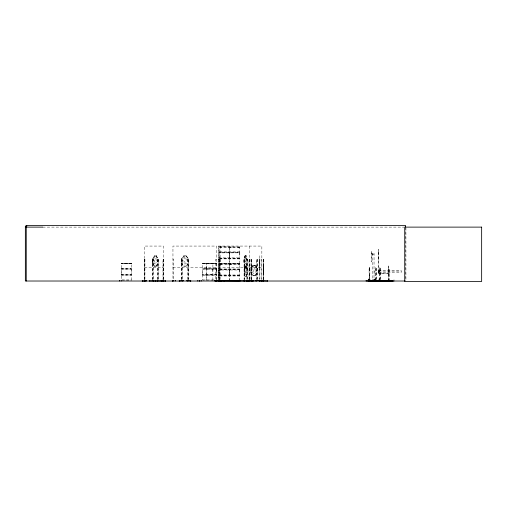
<?xml version="1.0" encoding="UTF-8"?>
<svg xmlns="http://www.w3.org/2000/svg" width="507" height="507" viewBox="0 0 507 507"><rect width="100%" height="100%" fill="white"/><g stroke="black" fill="none" stroke-linecap="round" stroke-linejoin="round"><path stroke-width="0.38" stroke-dasharray="2.54 1.9" d="M121.293 271.796L121.293 274.325L121.274 263.26L131.566 263.367L121.205 263.323M131.446 271.796L131.446 263.26M202.718 271.796L202.718 274.325L202.629 263.291L216.819 263.367M206.571 274.325L206.571 269.274L206.577 279.978M212.87 271.796L212.908 263.475M216.717 271.796L216.812 268.64L202.648 268.615M219.62 272.481L219.62 280.663M219.62 255.376L219.55 258.164M229.525 275.238L229.582 272.481M229.576 274.971L229.582 255.376M229.772 272.481L229.779 258.881M229.772 255.376L229.772 246.839M239.735 272.481L239.83 252.505M239.735 255.376L239.735 252.854L219.607 252.879L219.607 257.873L239.748 257.873M263.241 266.492L263.222 270.542L263.317 264.21L263.241 267.487M263.209 274.553L263.234 270.269M369.641 280.194L369.844 273.21L369.749 280.194M369.102 279.129C368 279.725 369.077 278.787 369.286 279.528M368.944 279.313L369.223 279.129M368.703 279.37L369.204 279.427M368.519 279.256L368.64 279.287M368.64 279.3L369.058 279.313M376.181 279.42L376.352 273.21A1.813 0.919 -90 0 0 376.162 270.358L376.162 268.399A0.906 0.463 -90 0 0 375.7 267.493L375.801 267.493A0.906 0.463 -90 0 1 376.257 268.399L376.257 270.358A1.813 0.919 -90 0 1 376.454 273.21L376.283 279.42M380.497 279.42L380.662 273.21A1.813 0.919 -90 0 0 380.472 270.358L380.472 268.399A0.906 0.463 -90 0 0 380.016 267.493L380.111 267.493A0.906 0.463 -90 0 1 380.573 268.399L380.573 270.358A1.813 0.919 -90 0 1 380.763 273.21L380.592 279.42M368.088 279.313L369.362 279.23M369.527 267.493C368.291 278.324 369.571 260.306 369.749 270.358A1.813 0.45 -90 0 1 369.844 273.21M131.459 280.118L131.446 274.325L121.287 274.293L121.293 279.984M216.717 279.984L216.819 274.667L202.629 274.642L202.705 274.293L216.73 274.293L216.736 269.211M219.62 251.903L219.601 246.839L239.805 247.048M239.817 269.325L219.512 269.369L219.493 258.348M219.62 269.008L239.748 268.976M229.779 252.879L229.772 258.849M239.735 258.881L219.62 258.881M239.735 280.663L239.748 269.984L219.607 269.984L219.607 274.971L239.735 275.003M212.877 280.118L212.877 269.299M229.582 280.663L229.494 275.32M374.8 279.471L375.693 279.313L375.193 279.401M374.876 279.091L375.186 279.313L374.8 279.344M375.636 279.471C374.857 278.654 375.497 279.896 375.63 279.123M375.573 279.446L375.674 279.205M378.881 279.313L379.946 279.471L379.692 279.224M379.109 279.471L379.623 279.313M379.033 279.338L379.762 279.256M206.564 269.242L206.495 263.304M375.598 279.199L375.155 279.123M379.965 279.427L379.686 279.129L379.882 279.446M388.552 265.845L388.552 269.471L388.723 265.845M206.564 268.387L206.577 263.272M379.464 279.123L379.528 279.414M379.521 279.49L379.914 279.287L379.426 279.256M368.995 279.18L369.014 279.503M219.601 263.938L239.735 263.938M229.563 247.061L229.595 247.365M374.806 279.382L374.977 279.097M369.362 279.401L368.107 279.37M244.628 269.806L245.147 266.416M374.521 279.287L375.668 279.23M219.607 252.023L219.62 252.854M202.635 274.642L202.705 280.118L215.247 280.118M219.512 269.369L219.62 269.952M245.084 255.801L243.981 259.273L244.025 262.696L245.001 266.143L246.161 266.143C247.701 262.854 247.384 259.185 246.079 255.801M245.103 255.889L244.063 259.273L244.07 279.465M244.108 269.806L245.128 266.327L246.288 266.327L247.308 269.806M245.23 276.581L244.19 273.191L244.19 269.806L245.211 266.327M246.079 266.143L247.188 262.664M246.187 276.581L247.232 273.191L247.264 269.775M246.206 276.67L247.232 273.191M121.186 274.693L131.535 274.642M219.512 252.271L239.862 252.378L219.55 252.562M219.512 258.272L239.805 258.196M239.792 269.718L219.55 269.661M216.812 268.957L202.648 268.983M216.812 274.959L202.648 274.978M121.205 268.64L131.528 268.647M131.516 268.983L121.224 268.983M131.522 274.984L121.224 274.978M219.531 275.32L239.805 275.295M239.805 258.557L219.518 258.513M228.48 247.359L229.373 247.359M228.48 264.458L229.373 264.458M238.448 247.359L239.336 247.359M238.448 264.458L239.336 264.458M156.314 266.143L154.299 266.143L152.373 262.696L152.373 259.242L154.362 255.801M154.388 255.889L152.499 259.273L152.518 279.465M156.219 266.055L158.171 262.664L158.235 259.242L156.314 255.801L154.299 255.801M156.251 266.143L158.108 262.664M220.095 247.359L221.673 247.359M230.058 247.359L231.642 247.359M220.095 264.458L221.673 264.458M230.058 264.458L231.642 264.458M250.889 272.094L250.838 268.647L252.98 265.199L255.211 265.199M250.908 268.672L253.037 265.199M253.069 265.288L250.838 268.647M255.122 275.453L257.283 272.063M255.154 275.542C258.171 272.696 258.171 268.045 255.154 265.199M186.215 266.143L183.692 266.143L181.246 262.696L181.246 259.242L183.73 255.801L186.215 255.801L188.655 259.242L188.68 279.465M181.322 259.273L183.768 255.889M186.17 266.143L188.655 262.696L186.132 266.055L183.73 266.055M202.661 263.291L216.819 263.348M216.711 263.272L216.787 268.615M219.62 263.894L239.805 263.951M216.717 263.779L202.718 263.779L216.698 263.779M202.737 279.984L215.234 279.984M239.729 263.577L219.632 263.558L239.735 263.564L239.735 264.458L219.639 264.458M239.729 247.365L239.735 246.839L239.805 252.194M229.582 263.564L229.608 264.458M239.716 247.359L219.632 247.365M219.632 246.852L239.773 247.036M131.465 263.482L121.23 263.463M216.736 263.482L202.661 263.45M157.595 259.242L157.639 279.465M187.888 259.007L188.68 259.273M42.772 227.117L403.933 227.117M378.33 251.149L378.704 251.199M219.607 251.878L239.748 251.878M371.707 253.728L372.36 253.728M371.707 253.956L372.36 253.956M374.058 254.748L372.36 254.748L372.36 253.329L374.058 253.329L374.001 280.567M245.001 255.801L246.161 255.801L247.188 259.273M259.47 255.801L259.47 279.465M156.283 255.889L154.324 255.889L153.38 259.273L153.38 261.859L154.648 263.913L155.909 263.913L157.157 261.859L157.157 259.273L156.219 255.889M246.142 255.889L245.02 255.889L244.501 259.273L244.501 261.859L245.198 263.913L245.895 263.913L246.579 261.859L246.06 255.889M155.643 256.333L154.946 256.333L154.337 259.273L154.337 260.788L154.946 262.132L155.579 262.132L156.219 260.788L155.579 256.333M245.794 256.333L245.363 256.333L245.027 259.273L245.363 262.132L246.066 260.788L245.711 256.333M182.013 259.242L182.045 279.465M187.888 259.242L187.894 279.465M144.482 259.273L144.939 259.273L144.939 279.452M152.373 259.242L153.234 259.273L153.234 281.017M157.55 259.273L158.361 259.273L158.361 279.465M172.95 259.273L173.692 259.273L173.692 279.452M181.246 259.242L182.165 259.273L182.165 279.465M216.438 259.273L215.703 259.273L215.703 279.452M218.365 259.273L219.506 259.273L219.506 279.452M220.114 259.273L219.823 279.452M259.381 259.242L259.755 259.273L259.755 281.017M261.853 259.273L261.111 259.273L261.111 279.452M378.361 259.559L378.273 249.305L378.317 272.937L378.704 272.937L378.666 251.149M152.373 262.696L154.388 266.055M181.246 262.696L183.768 266.055M255.179 265.288L253.012 265.288L251.96 268.672L251.96 271.258L253.373 273.311L254.78 273.311L256.168 271.258L256.168 268.672L255.122 265.288L257.283 268.672M254.463 265.731L253.703 265.731L253.025 268.672L253.025 270.193L253.703 271.53L254.406 271.53L255.122 270.193L254.406 265.731M154.324 266.055L156.283 266.055M245.02 266.055L246.142 266.055M245.92 266.859L245.489 266.859L245.154 269.806L245.489 272.658L246.193 271.321L245.838 266.859M263.19 267.658L263.317 264.21M144.482 267.804L163.311 267.804M172.95 267.804L216.438 267.804M218.365 267.804L261.853 267.804M121.287 268.298L131.446 268.323M202.705 268.298L216.73 268.298M369.419 267.493L369.749 268.399M375.243 280.194L375.053 273.21A1.813 0.919 -90 0 1 375.243 270.358L375.338 268.399A0.906 0.463 -90 0 1 375.801 267.493M379.553 280.194L379.363 273.21A1.813 0.919 -90 0 1 379.553 270.358L379.648 268.399A0.906 0.463 -90 0 1 380.111 267.493M121.293 269.274L131.459 269.299L131.446 274.293M202.718 269.274L216.73 269.299M259.381 269.287L259.292 258.938M388.058 269.578L389.446 269.806L388.058 269.806L388.083 269.471L389.103 269.578M247.346 269.775L246.206 266.327M218.384 270.149L218.669 279.123M369.749 270.358L369.641 268.399M375.243 270.358L375.338 268.399M379.553 270.358L379.648 268.399M378.735 270.972L401.386 270.972M378.735 271.163L378.285 271.163L378.285 272.975L378.735 272.975M378.735 271.391L379.642 271.391L379.642 273.653M378.735 272.297L401.386 272.297L401.386 270.934L378.735 270.934L378.735 273.653L389.61 273.622L389.61 273.203L378.735 273.235M378.285 272.519L378.735 272.519M378.317 272.557L378.704 272.557M244.19 273.191L245.211 276.67M369.305 270.358A1.813 0.45 -90 0 0 369.21 273.21L369.191 280.194M375.053 273.21L375.148 273.21A1.813 0.919 -90 0 1 375.338 270.358M121.287 275.301L131.459 275.301M202.705 275.301L216.73 275.301M253.012 275.453L255.179 275.453M255.211 275.542L252.98 275.542L250.838 272.094L253.069 275.453M239.817 275.631L219.55 275.656M219.607 275.979L239.748 275.979M245.128 276.67L246.288 276.67M374.667 279.002L375.199 279.002M378.976 279.002L379.509 279.002M379.306 279.129L379.87 279.18M372.36 279.205L374.058 279.205M374.54 279.37L375.693 279.313M378.856 279.37L379.977 279.256M368.152 279.832L370.268 279.832L370.268 280.777M121.991 279.984L131.433 279.997M121.959 280.118L131.465 280.118M186.17 255.801L188.579 259.273L188.553 279.465M250.908 272.063L253.037 275.542M156.251 255.801L158.171 259.273L158.159 279.465M154.362 266.143L152.436 262.664L152.436 259.242M246.858 259.058L247.441 259.273L247.441 279.465M244.628 272.392L245.325 274.439L246.015 274.439L246.706 272.392L246.187 266.416M245.084 266.143L243.943 262.696L243.943 259.242L244.621 259.273L244.621 281.017M379.648 280.194L379.458 273.21A1.813 0.919 -90 0 1 379.648 270.358M375.148 273.21L375.338 280.194M369.21 273.21L369.305 280.194M263.203 270.269L263.215 272.322M263.285 271.074L263.298 274.553M405.93 227.897L405.93 281.017M405.619 227.117L405.619 281.017M393.996 279.693L393.996 280.986M389.205 281.017L389.237 270.599L388.787 270.599L388.818 281.017M388.92 269.806L388.92 281.017M388.577 269.806L388.577 281.017M372.411 253.386L372.411 280.567M369.597 279.832L369.597 280.777M368.716 280.06L368.716 279.002L368.386 279.002L368.386 280.06M368.513 279.002L368.589 280.06M263.615 279.465L263.615 259.273L263.285 259.273L263.285 279.465M263.57 259.273L263.564 279.465M263.336 259.273L263.329 281.017M261.853 280.225L261.853 246.066L218.365 246.066L218.384 279.845M259.261 261.219L259.261 266.6M257.442 279.465L257.442 259.273L256.688 259.273L256.688 279.465M257.271 259.273L257.271 279.465M256.865 259.273L256.865 279.465M251.732 281.017L251.732 259.273L250.978 259.273L250.978 279.465M251.561 259.273L251.561 279.465M251.155 259.273L251.155 279.465M249.736 279.452L249.736 259.273L249.019 259.273L249.019 279.452M249.533 246.066L249.533 279.452M249.222 259.273L249.222 279.452M247.22 259.242L247.15 279.465M246.89 259.273L246.89 279.465M244.33 259.273L244.355 279.465M229.779 269.984L229.772 280.663M229.576 246.865L229.576 257.873M220.108 246.066L220.114 279.452M219.303 259.273L219.303 279.452M219.1 259.273L219.1 279.452M218.986 259.273L218.986 279.452M218.79 246.066L218.79 279.452M216.438 279.452L216.438 246.066L172.95 246.066L172.957 280.225M206.558 275.301L206.558 280.118M188.021 259.273L188.021 281.017M181.506 259.273L181.506 279.465M181.379 259.273L181.379 279.465M163.45 279.452L163.45 259.273L162.994 259.273L162.994 279.452M163.311 279.452L163.311 246.066L144.482 246.066L144.482 279.452M163.134 259.273L163.134 279.452M157.842 259.273L157.842 279.465M153.038 259.273L153.038 279.465M152.715 259.273L152.715 279.465M144.799 259.273L144.799 279.452M144.622 259.273L144.622 279.452M379.553 268.399A0.906 0.463 -90 0 1 380.016 267.493M375.243 268.399A0.906 0.463 -90 0 1 375.7 267.493M184.542 256.333L183.724 260.788L184.542 262.132L185.347 262.132L186.126 260.788L186.126 259.273L185.347 256.333L184.542 256.333M183.73 255.889L182.539 259.273L182.539 261.859L184.123 263.913L185.727 263.913L187.337 261.859L187.337 259.273L186.132 255.889L183.73 255.889M131.446 263.779L121.306 263.786L131.433 263.767M371.707 251.123L371.536 261.992L371.707 251.123"/><path stroke-width="0.76" d="M215.887 280.903L215.887 280.567M224.037 280.998L224.043 280.567M267.5 281.017L267.5 280.567L267.557 281.017L254.958 280.605L254.913 281.017M240.394 280.903L253.418 280.96M142.271 281.017L146.517 280.96L146.561 280.567M368.139 280.777L392.64 281.017M382.373 281.005L382.379 280.586M383.013 281.005L383.083 280.586M215.633 280.96L215.621 280.453M179.174 281.017L183.103 280.605M172.456 280.973L172.729 280.96M374.47 280.884L374.077 280.992L374.54 281.017M375.655 281.005L375.3 280.884M379.876 280.884L379.61 280.884M386.866 280.586L386.803 281.005M387.975 280.586L387.899 281.005M388.248 280.586L388.261 280.884M391.112 281.005L391.176 280.586M392.304 280.884L392.557 280.586M368.133 280.884L392.557 280.872M387.133 280.884L386.879 280.777M149.381 280.96L165.656 280.973M26.934 226.097L25.35 226.097L25.35 281.017L404.827 281.017M25.35 227.117L42.74 227.117M219.62 280.663L239.735 280.663M239.754 280.808L214.448 280.796L239.748 280.986M186.956 280.605L190.854 280.96M393.996 280.986L366.092 280.992L366.092 280.567M262.075 280.96L262.018 280.605M216.666 280.96L216.609 280.605M216.571 280.948L216.502 280.567M190.581 280.96L190.531 280.605M155.516 280.96L155.478 280.605M252.676 280.96L252.638 280.605L252.6 281.017M247.086 280.96L247.118 280.453M246.846 280.948L246.858 280.453M251.123 280.948L251.098 280.567M243.613 280.948L243.588 280.567M405.619 227.117L405.619 225.526L26.244 225.526L26.244 281.017M376.967 280.567L376.967 281.017M373.431 280.567L373.431 281.017M372.981 280.567L372.981 281.017M263.615 280.453L263.691 281.017M263.57 280.453L263.57 281.017M263.329 280.453L263.291 281.017M261.961 280.567L261.961 281.017M261.91 280.567L261.91 281.017M261.029 280.453L261.029 281.017M259.933 280.567L259.933 281.017M259.755 280.453L259.755 281.017M259.47 280.453L259.4 281.017L259.35 280.567M256.796 280.453L256.796 281.017M256.624 280.453L256.624 281.017M255.534 280.567L255.534 281.017M253.506 280.567L253.506 281.017M251.802 280.453L251.802 281.017M251.624 280.453L251.624 281.017M249.159 280.453L249.159 281.017M248.956 280.453L248.956 281.017M248.487 280.567L248.487 281.017M247.923 280.567L247.923 281.017M246.795 280.567L246.795 281.017M244.653 280.453L244.653 281.017M244.393 280.453L244.393 281.017M240.413 280.567L240.413 281.017M221.73 280.567L221.73 281.017M220.101 280.453L220.114 281.017M219.823 280.453L219.829 281.017M219.563 280.453L219.563 281.017M219.366 280.453L219.366 281.017M219.182 280.453L219.189 281.017M219.011 280.339L219.011 281.017M218.758 280.625L218.713 281.017M218.669 280.625L218.663 281.017M218.308 280.567L218.384 281.017M218.257 280.567L218.257 281.017M201.647 280.567L201.647 281.017M199.954 280.567L199.954 281.017M199.524 280.567L199.524 281.017M199.067 280.567L199.067 281.017M197.337 280.567L197.337 281.017M190.48 280.567L190.48 281.017M187.945 280.453L187.945 281.017M187.818 280.453L187.818 281.017M186.906 280.567L186.906 281.017M183.154 280.567L183.154 281.017M182.241 280.453L182.241 281.017M182.121 280.453L182.121 281.017M179.579 280.567L179.579 281.017M175.523 280.339L175.523 281.017M173.774 280.453L173.774 281.017M172.893 280.567L172.893 281.017M172.843 280.567L172.843 281.017M163.102 280.453L163.102 281.017M162.956 280.453L162.956 281.017M161.365 280.567L161.365 281.017M161.207 280.567L161.207 281.017M157.778 280.453L157.778 281.017M157.582 280.453L157.582 281.017M155.44 280.567L155.44 281.017M153.298 280.453L153.298 281.017M153.095 280.453L153.095 281.017M149.673 280.567L149.673 281.017M144.977 280.453L144.977 281.017M144.831 280.453L144.831 281.017M121.167 280.339L121.167 281.017M119.582 280.339L119.582 281.017M142.442 280.903L142.467 280.567L142.442 280.903M481.65 227.117L404.725 227.117L404.725 281.474L481.65 281.474L481.65 227.117M165.516 280.96L165.491 280.605L165.466 281.017"/></g></svg>
